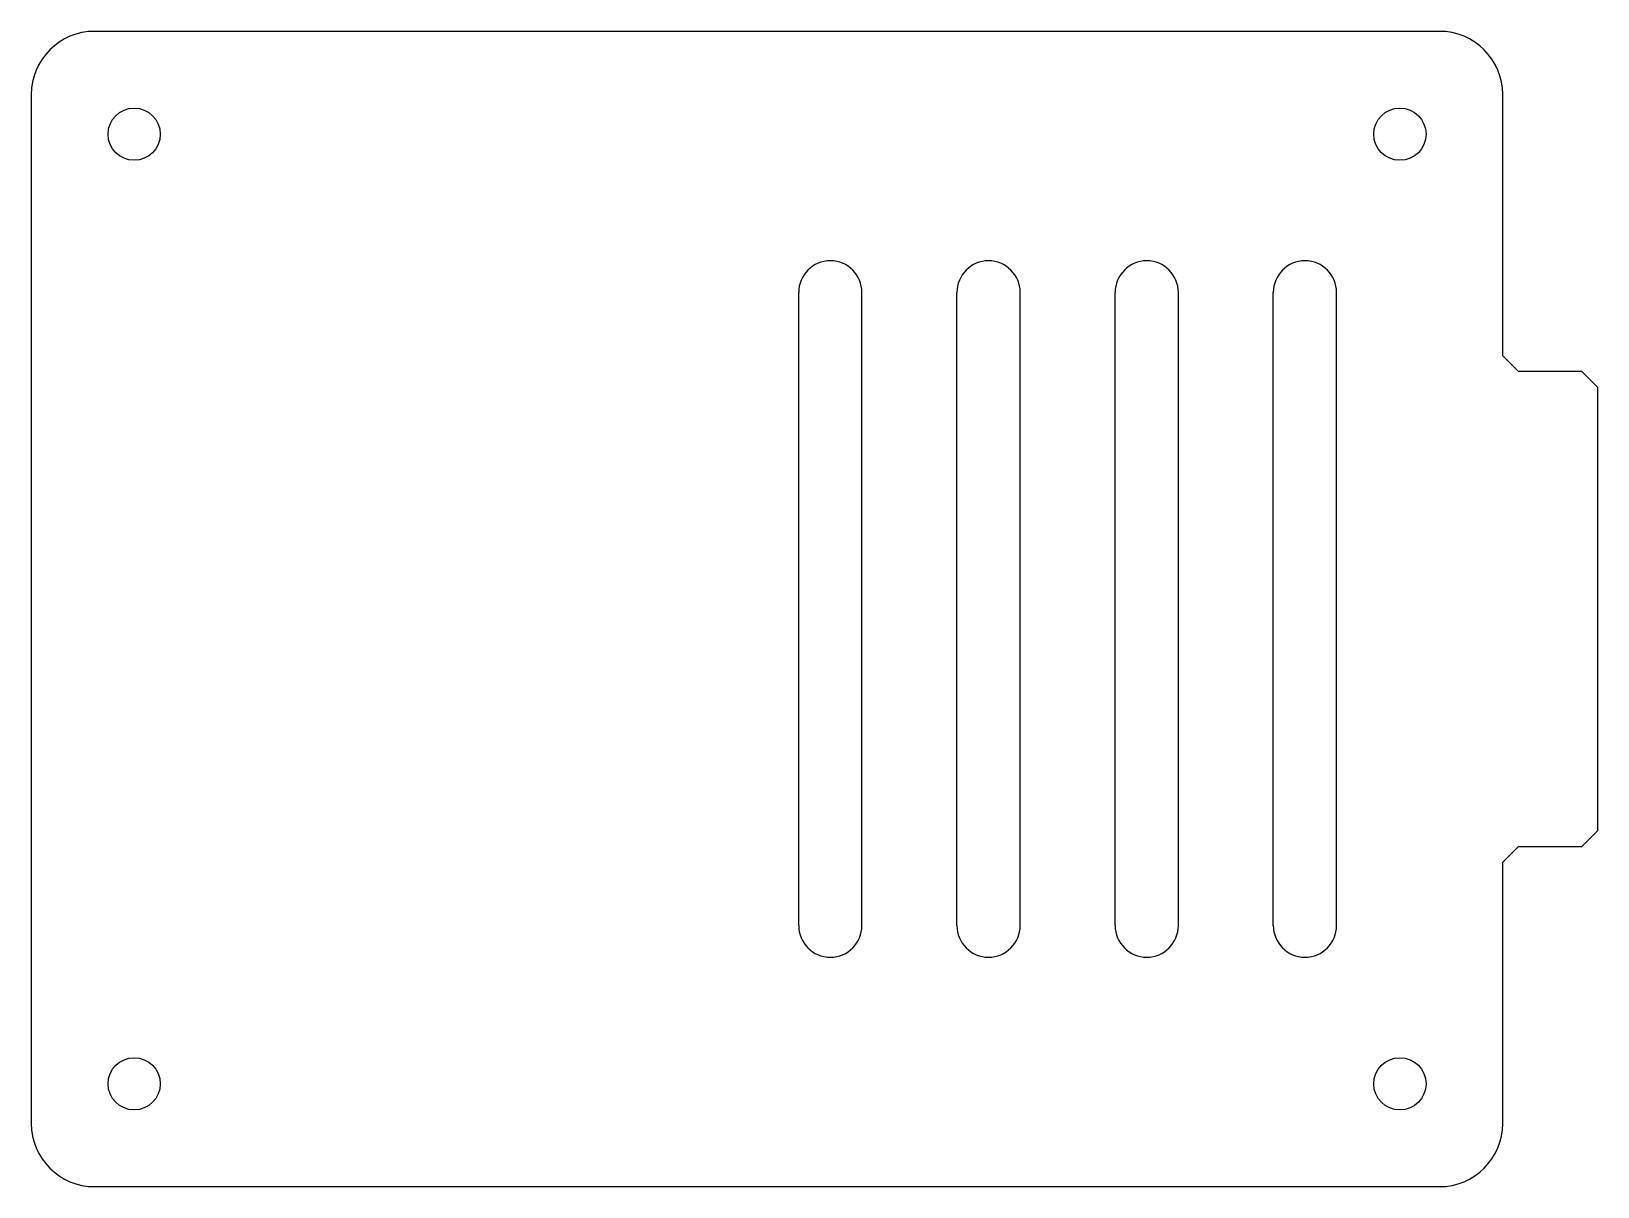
# Model space of a CAD drawing. Header units: millimetres. Extents: x -46.5 to 52.5, y -36.5 to 36.5.
import ezdxf

# ---------------------------------------------------------------- set-up
doc = ezdxf.new("R2010")
doc.units = ezdxf.units.MM
doc.layers.add('Shape2DView', color=7, linetype='CONTINUOUS')

msp = doc.modelspace()

# ---------------------------------------------------------------- linework, layer by layer
at = {"layer": 'Shape2DView'}
for p, q in [((42.5, 36.5), (-42.5, 36.5)), ((-46.5, 32.5), (-46.5, -32.5)), ((46.5, 16), (46.5, 32.5)), ((2, -20), (2, 20)), ((6, -20), (6, 20)), ((12, -20), (12, 20)), ((16, -20), (16, 20)), ((22, -20), (22, 20)), ((26, -20), (26, 20)), ((32, -20), (32, 20)), ((36, -20), (36, 20)), ((46.5, 16), (47.5, 15)), ((51.5, 15), (47.5, 15)), ((51.5, 15), (52.5, 14)), ((52.5, -14), (52.5, 14)), ((51.5, -15), (52.5, -14)), ((46.5, -16), (47.5, -15)), ((47.5, -15), (51.5, -15)), ((46.5, -32.5), (46.5, -16)), ((-42.5, -36.5), (42.5, -36.5))]:
    msp.add_line(p, q, dxfattribs=at)
for centre in [(-40, 30), (40, 30), (-40, -30), (40, -30)]:
    msp.add_circle(centre, 1.65, dxfattribs=at)
for centre, radius, start, end in [((-42.5, 32.5), 4, 90, 180), ((42.5, 32.5), 4, 0, 90), ((4, 20), 2, 0, 180), ((14, 20), 2, 0, 180), ((24, 20), 2, 0, 180), ((34, 20), 2, 0, 180), ((4, -20), 2, 180, 0), ((14, -20), 2, 180, 0), ((24, -20), 2, 180, 0), ((34, -20), 2, 180, 0), ((-42.5, -32.5), 4, 180, -90), ((42.5, -32.5), 4, -90, 0)]:
    msp.add_arc(centre, radius, start, end, dxfattribs=at)

doc.saveas('drawing.dxf')
